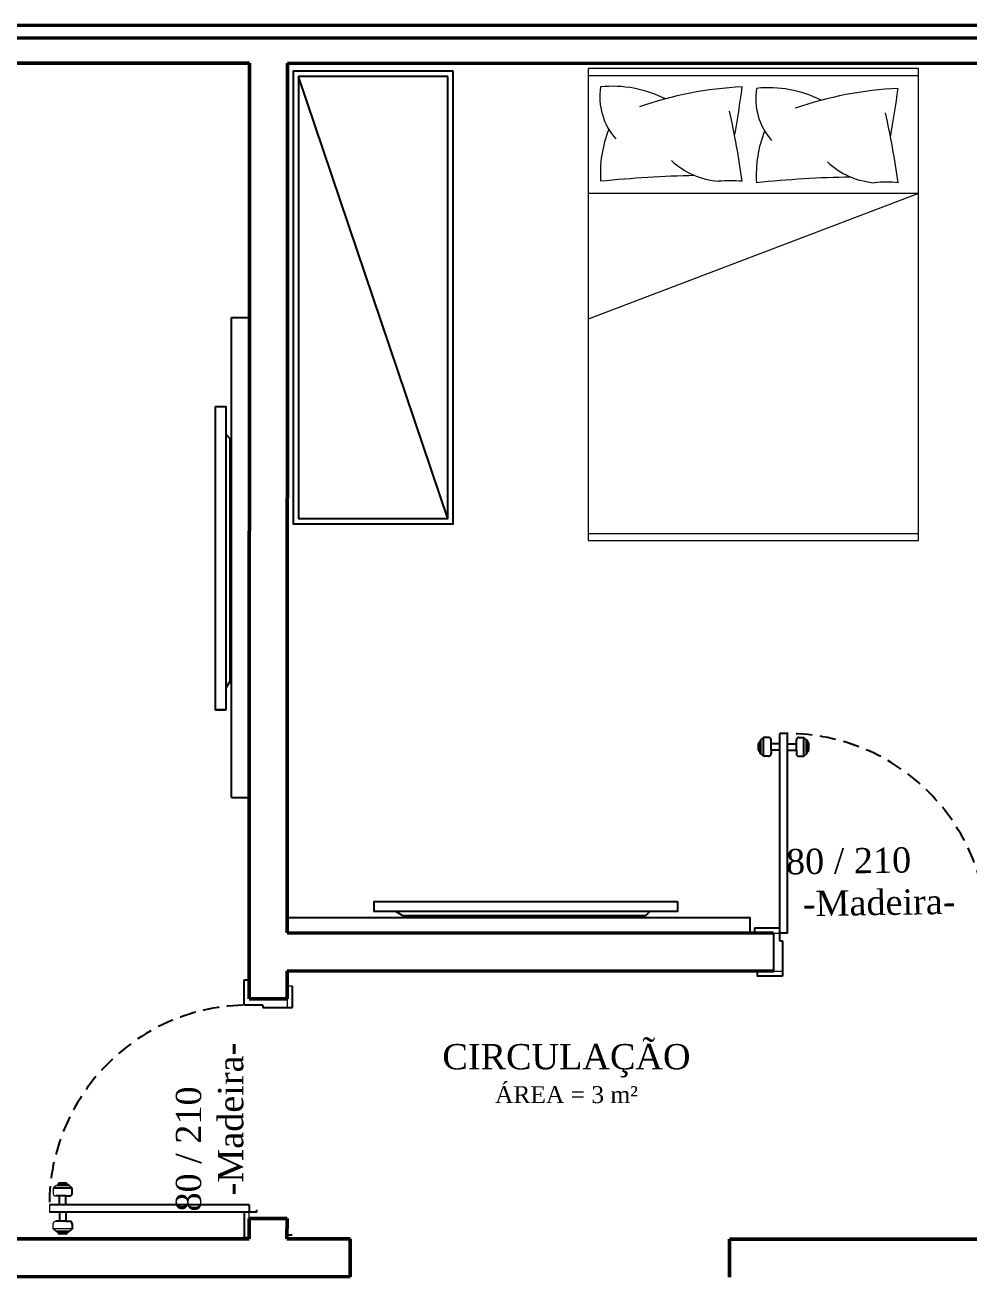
# Model space of a CAD drawing. Header units: centimetres. Extents: x -48696 to 156237, y -5617 to 29024.
# Drawn here: x 88149.1 to 88522.5, y 12809.2 to 13304.5 of the extents above; entities that cross this region are included whole.
import ezdxf

# ---------------------------------------------------------------- set-up
doc = ezdxf.new("R2010")
doc.units = ezdxf.units.CM
doc.linetypes.add('HIDDEN', pattern=[9.525, 6.35, -3.175])
doc.layers.add('A0 BV', color=7, linetype='Continuous', plot=False)
for name, color, linetype in [('ACESSORIOS', 2, 'Continuous'), ('Hachuria - Moveis', 1, 'Continuous'), ('Piso', 55, 'Continuous'), ('PN010', 1, 'Continuous'), ('PORTAS', 3, 'Continuous'), ('Portas-Cotas', 2, 'Continuous'), ('Portas-Projeção', 55, 'HIDDEN')]:
    doc.layers.add(name, color=color, linetype=linetype)
for name, color, linetype, lineweight in [('Moveis', 1, 'Continuous', 9), ('Parede Baixa', 5, 'Continuous', 50), ('Portas - Janelas', 2, 'Continuous', 20)]:
    doc.layers.add(name, color=color, linetype=linetype, lineweight=lineweight)
doc.styles.add('Valéria', font='romantic.ttf', dxfattribs={"height": 10})

# ---------------------------------------------------------------- blocks, each defined once
blk = doc.blocks.new('CAMA')
at = {"layer": 'Moveis'}
for p, q in [((-2487.43, 2453.89), (-2487.43, 2313.89)), ((-2287.43, 2453.89), (-2487.43, 2453.89)), ((-2484.43, 2453.89), (-2484.43, 2313.89)), ((-2340.43, 2313.89), (-2393.66, 2453.89)), ((-2340.43, 2313.89), (-2340.43, 2453.89)), ((-2290.43, 2313.89), (-2290.43, 2453.89)), ((-2287.43, 2313.89), (-2287.43, 2453.89)), ((-2487.43, 2313.89), (-2287.43, 2313.89))]:
    blk.add_line(p, q, dxfattribs=at)
for centre, radius, start, end in [((-2331.88, 2398.32), 50.46, 68.2853, 93.747), ((-2821.37, 2399.35), 488.68, 1.0964, 5.7926), ((-2299.39, 2421.99), 27.01, 81.0312, 131.4131), ((-2344.57, 2443.59), 49.65, 333.2123, 5.8776), ((-2450.92, 2381.08), 155.92, 2.7909, 19.1403), ((-2302.48, 2396.13), 32.8, 136.7518, 175.557), ((-2391.08, 2393.67), 56.12, 354.8889, 5.1111), ((-2381.31, 2729.56), 344, 277.7073, 282.7264), ((-2244.56, 2787.47), 402, 259.7822, 262.7656), ((-2332.49, 2332.23), 50.46, 68.2853, 93.747), ((-2821.98, 2333.27), 488.68, 1.0964, 5.7926), ((-2300, 2355.91), 27.01, 81.0312, 131.4131), ((-2345.18, 2377.5), 49.65, 333.2123, 5.8776), ((-2451.53, 2315), 155.92, 2.7909, 19.1403), ((-2303.09, 2330.05), 32.8, 136.7518, 175.557), ((-2391.69, 2327.59), 56.12, 354.8889, 5.1111), ((-2381.92, 2663.48), 344, 277.7073, 282.7264), ((-2245.17, 2721.39), 402, 259.7822, 262.7656)]:
    blk.add_arc(centre, radius, start, end, dxfattribs=at)

msp = doc.modelspace()

# ---------------------------------------------------------------- linework, layer by layer
for p, q in [((88224.42711, 13153.60665), (88228.45304, 13153.60665)), ((88224.42711, 13033.60665), (88228.45304, 13033.60665)), ((88407.25051, 12957.81698), (88407.25051, 12953.79104))]:
    msp.add_line(p, q)
at = {"color": 5}
msp.add_line((88445.22475, 12945.1833), (88445.216, 12930.18331), dxfattribs=at)
at = {"layer": 'A0 BV'}
msp.add_line((88237.76098, 12916.76114), (88237.76099, 12916.79966), dxfattribs=at)
at = {"layer": 'ACESSORIOS'}
for p, q in [((88230.78486, 12998.89694), (88230.78486, 13188.81945)), ((88230.78486, 13188.81945), (88237.84009, 13188.81945)), ((88230.78486, 12998.89694), (88238.2759, 12998.89694)), ((88252.8593, 12951.45922), (88435.9005, 12951.45922)), ((88435.9005, 12945.18754), (88435.9005, 12951.45922)), ((88235.70513, 12824.79808), (88237.70513, 12824.79808)), ((88254.70513, 12825.81312), (88252.70513, 12825.81312))]:
    msp.add_line(p, q, dxfattribs=at)
at = {"layer": 'ACESSORIOS', "color": 2, "linetype": 'Continuous'}
msp.add_line((88235.70513, 12834.79808), (88235.70513, 12824.79808), dxfattribs=at)
at = {"layer": 'Hachuria - Moveis'}
for points in [[(88318.37948, 13286.2396), (88255.17948, 13286.2396), (88255.17948, 13107.17294), (88318.37948, 13107.17294)], [(88316.27282, 13284.13294), (88257.28615, 13284.13294), (88257.28615, 13109.2796), (88316.27282, 13109.2796)]]:
    msp.add_lwpolyline(points, close=True, dxfattribs=at)
at = {"layer": 'Parede Baixa'}
for p, q in [((87949.35064, 13304.46555), (89172.09058, 13304.10999)), ((87949.35064, 13299.46555), (89172.09058, 13299.10999)), ((87949.35064, 13289.4674), (88237.86933, 13289.3835)), ((88237.76172, 12919.29296), (88237.86933, 13289.3835)), ((88252.76928, 12945.29555), (88252.86933, 13289.37914)), ((88252.86933, 13289.37914), (88541.42547, 13289.29523)), ((88252.76928, 12945.29555), (88445.22475, 12945.1833)), ((88252.76099, 12919.2886), (88252.76481, 12930.29555)), ((88252.76229, 12930.29556), (88445.216, 12930.18331)), ((88252.76099, 12919.2886), (88237.76172, 12919.29296)), ((88237.70513, 12832.29808), (88252.70513, 12832.29808)), ((88115.70832, 12824.36776), (88237.70046, 12824.29661)), ((88252.70046, 12824.28786), (88277.70832, 12824.27328)), ((88277.70832, 12824.27328), (88277.70832, 12809.27327)), ((88427.70832, 12824.18579), (88541.15416, 12824.11962)), ((88427.70832, 12824.18579), (88427.70832, 12809.18579)), ((88115.68038, 12809.36778), (88277.70832, 12809.27327))]:
    msp.add_line(p, q, dxfattribs=at)
for points in [[(88237.70513, 12832.29808), (88237.70046, 12824.29661)], [(88252.70513, 12832.29808), (88252.70046, 12824.28786)]]:
    msp.add_lwpolyline(points, dxfattribs=at)
at = {"layer": 'Piso'}
msp.add_line((88316.27282, 13109.2796), (88257.28615, 13284.13294), dxfattribs=at)
at = {"layer": 'PN010'}
for p, q in [((88228.45304, 13142.64843), (88230.11078, 13140.95277)), ((88230.11078, 13140.95277), (88230.11078, 13044.84456)), ((88230.11078, 13044.84456), (88228.45304, 13042.12918)), ((88298.48842, 12952.13331), (88295.77304, 12953.79104)), ((88394.59663, 12952.13331), (88298.48842, 12952.13331)), ((88396.29229, 12953.79104), (88394.59663, 12952.13331))]:
    msp.add_line(p, q, dxfattribs=at)
for points in [[(88224.42711, 13153.60665), (88228.45304, 13153.60665), (88228.45304, 13033.60665), (88224.42711, 13033.60665)], [(88407.25051, 12957.81698), (88407.25051, 12953.79104), (88287.25051, 12953.79104), (88287.25051, 12957.81698)]]:
    msp.add_lwpolyline(points, close=True, dxfattribs=at)
at = {"layer": 'PORTAS', "color": 2, "linetype": 'Continuous'}
for p, q in [((88439.21892, 13017.68331), (88439.21892, 13020.18331)), ((88440.07247, 13021.53686), (88439.71892, 13020.68331)), ((88439.71892, 13017.18331), (88439.71892, 13020.68331)), ((88441.21892, 13022.68331), (88440.07247, 13021.53686)), ((88440.21892, 13016.18331), (88440.21892, 13021.68331)), ((88441.21892, 13015.18331), (88441.21892, 13022.68331)), ((88443.21892, 13022.68331), (88441.21892, 13022.68331)), ((88444.21892, 13020.18331), (88444.21892, 13021.68331)), ((88447.71892, 13020.18331), (88444.21892, 13020.18331)), ((88444.21892, 13017.68331), (88444.21892, 13020.18331)), ((88447.71892, 12945.18331), (88447.71892, 13024.18331)), ((88450.71892, 13024.18331), (88447.71892, 13024.18331)), ((88450.71892, 12945.18331), (88450.71892, 13024.18331)), ((88450.71892, 13020.18331), (88454.21892, 13020.18331)), ((88454.21892, 13020.18331), (88454.21892, 13021.68331)), ((88454.21892, 13017.68331), (88454.21892, 13020.18331)), ((88455.21892, 13022.68331), (88457.21892, 13022.68331)), ((88457.21892, 13015.18331), (88457.21892, 13022.68331)), ((88457.21892, 13022.68331), (88458.36537, 13021.53686)), ((88458.21892, 13016.18331), (88458.21892, 13021.68331)), ((88458.36537, 13021.53686), (88458.71892, 13020.68331)), ((88458.71892, 13017.18331), (88458.71892, 13020.68331)), ((88459.21892, 13017.68331), (88459.21892, 13020.18331)), ((88440.07247, 13016.32975), (88439.71892, 13017.18331)), ((88441.21892, 13015.18331), (88440.07247, 13016.32975)), ((88441.15103, 13015.25119), (88441.21892, 13015.31908)), ((88443.21892, 13015.18331), (88441.21892, 13015.18331)), ((88444.21892, 13017.68331), (88444.21892, 13016.18331)), ((88447.71892, 13017.68331), (88444.21892, 13017.68331)), ((88450.71892, 13017.68331), (88454.21892, 13017.68331)), ((88454.21892, 13017.68331), (88454.21892, 13016.18331)), ((88455.21892, 13015.18331), (88457.21892, 13015.18331)), ((88457.21892, 13015.18331), (88458.36537, 13016.32975)), ((88457.28681, 13015.25119), (88457.21892, 13015.31908)), ((88458.36537, 13016.32975), (88458.71892, 13017.18331)), ((88437.71892, 12947.18331), (88437.71892, 12945.18331)), ((88447.71892, 12947.18331), (88437.71892, 12947.18331)), ((88447.71892, 12942.18331), (88447.71892, 12945.18331)), ((88450.71892, 12945.18331), (88447.71892, 12945.18331)), ((88447.71892, 12942.18331), (88448.71892, 12942.18331)), ((88448.71892, 12942.18331), (88448.71892, 12928.1833)), ((88235.76099, 12916.79966), (88235.76099, 12926.79966)), ((88235.76099, 12926.79966), (88237.76099, 12926.79966)), ((88438.71898, 12930.1833), (88438.71898, 12928.1833)), ((88448.71892, 12928.1833), (88438.71898, 12928.1833)), ((88254.82479, 12915.79808), (88254.82479, 12924.28785)), ((88243.17658, 12916.79966), (88235.76099, 12916.79966)), ((88243.17658, 12916.79966), (88243.17658, 12915.79808)), ((88243.17658, 12915.79808), (88254.82925, 12915.79808)), ((88167.70513, 12844.29808), (88160.20513, 12844.29808)), ((88165.70513, 12845.79808), (88162.20513, 12845.79808)), ((88165.20513, 12846.29808), (88162.70513, 12846.29808)), ((88166.55868, 12845.44453), (88165.70513, 12845.79808)), ((88167.70513, 12844.29808), (88166.55868, 12845.44453)), ((88167.63724, 12844.36597), (88167.56935, 12844.29808)), ((88167.70513, 12842.29808), (88167.70513, 12844.29808)), ((88237.70513, 12837.79808), (88158.70513, 12837.79808)), ((88162.70513, 12841.29808), (88161.20513, 12841.29808)), ((88162.70513, 12837.79808), (88162.70513, 12841.29808)), ((88165.20513, 12841.29808), (88162.70513, 12841.29808)), ((88165.20513, 12837.79808), (88165.20513, 12841.29808)), ((88165.20513, 12841.29808), (88166.70513, 12841.29808)), ((88237.70513, 12837.79808), (88237.70513, 12834.79808)), ((88237.70513, 12834.79808), (88158.70513, 12834.79808)), ((88162.70513, 12834.79808), (88162.70513, 12831.29808)), ((88165.20513, 12834.79808), (88165.20513, 12831.29808)), ((88240.70513, 12834.79808), (88235.70513, 12834.79808)), ((88240.70513, 12834.79808), (88240.70513, 12835.79808)), ((88162.70513, 12831.29808), (88161.20513, 12831.29808)), ((88165.70513, 12826.79808), (88162.20513, 12826.79808)), ((88165.20513, 12831.29808), (88162.70513, 12831.29808)), ((88165.20513, 12831.29808), (88166.70513, 12831.29808)), ((88166.55868, 12827.15164), (88165.70513, 12826.79808)), ((88167.70513, 12828.29808), (88166.55868, 12827.15164)), ((88167.63724, 12828.2302), (88167.56935, 12828.29808)), ((88167.70513, 12830.29808), (88167.70513, 12828.29808)), ((88165.20513, 12826.29808), (88162.70513, 12826.29808))]:
    msp.add_line(p, q, dxfattribs=at)
for centre, radius, start, end in [((88439.71892, 13020.18331), 0.5, 90, 180), ((88443.21892, 13021.68331), 1, 0, 90), ((88455.21892, 13021.68331), 1, 90, 180), ((88458.71892, 13020.18331), 0.5, 0, 90), ((88439.71892, 13017.68331), 0.5, 180, 270), ((88443.21892, 13016.18331), 1, 270, 0), ((88455.21892, 13016.18331), 1, 180, 270), ((88458.71892, 13017.68331), 0.5, 270, 0), ((88162.70513, 12845.79808), 0.5, 90, 180), ((88165.20513, 12845.79808), 0.5, 0, 90), ((88166.70513, 12842.29808), 1, 270, 0), ((88162.70513, 12826.79808), 0.5, 180, 270), ((88165.20513, 12826.79808), 0.5, 270, 0), ((88166.70513, 12830.29808), 1, 0, 90)]:
    msp.add_arc(centre, radius, start, end, dxfattribs=at)
at = {"layer": 'Portas - Janelas'}
for p, q in [((88445.21892, 12945.18331), (88447.71892, 12945.18331)), ((88445.21898, 12930.1833), (88448.71898, 12930.1833)), ((88254.82479, 12924.28785), (88252.75878, 12924.28785)), ((88252.82925, 12919.29808), (88252.82925, 12915.79808)), ((88161.20513, 12845.29808), (88160.20513, 12844.29808)), ((88160.20513, 12844.29808), (88160.20513, 12842.16849)), ((88161.35157, 12845.44453), (88161.20513, 12845.29808)), ((88158.70513, 12837.79808), (88158.70513, 12834.79808)), ((88237.70513, 12832.29808), (88237.70513, 12834.79808)), ((88160.20513, 12828.29808), (88160.20513, 12830.37815)), ((88161.20513, 12827.29808), (88160.20513, 12828.29808)), ((88161.35157, 12827.15164), (88161.20513, 12827.29808))]:
    msp.add_line(p, q, dxfattribs=at)
at = {"layer": 'Portas - Janelas', "color": 2, "linetype": 'Continuous'}
for p, q in [((88166.70513, 12845.29808), (88161.20513, 12845.29808)), ((88161.35157, 12845.44453), (88162.20513, 12845.79808)), ((88167.70513, 12828.29808), (88160.20513, 12828.29808)), ((88166.70513, 12827.29808), (88161.20513, 12827.29808)), ((88161.35157, 12827.15164), (88162.20513, 12826.79808))]:
    msp.add_line(p, q, dxfattribs=at)
at = {"layer": 'Portas - Janelas'}
for centre, radius, start, end in [((88161.12113, 12842.21123), 0.917, 182.6710001, 275.255826), ((88161.18943, 12830.31167), 0.98654, 89.0881521, 176.1360537)]:
    msp.add_arc(centre, radius, start, end, dxfattribs=at)
at = {"layer": 'Portas-Projeção'}
for centre, start, end in [((88450.71892, 12945.18331), 0, 90), ((88237.70513, 12837.79808), 91.7522156, 180)]:
    msp.add_arc(centre, 79, start, end, dxfattribs=at)

# ---------------------------------------------------------------- block references
at = {"layer": 'Moveis', "xscale": 0.9333333333333332, "yscale": 0.9333333333333332, "zscale": 0.9333333333333332, "rotation": 89.99999999999999}
msp.add_blockref('CAMA', (90662.19454, 15422.16344), dxfattribs=at)

# ---------------------------------------------------------------- texts
at = {"layer": 'Portas-Cotas', "char_height": 10, "attachment_point": 5, "style": 'Valéria'}
for insert, rotation in [((88486.8364, 12965.63261), 0.9062023), ((88222.14002, 12871.68756), 90)]:
    msp.add_mtext('\\pxi-2.3669;80 / 210\\P\\pi0;-Madeira-', dxfattribs=dict(at, insert=insert, rotation=rotation))
at = {"layer": 'Portas-Cotas', "insert": (88363.26696, 12901.3703), "char_height": 10, "attachment_point": 2, "style": 'Valéria'}
msp.add_mtext('CIRCULAÇÃO\\P{\\H0.6667x;ÁREA = 3 m²}', dxfattribs=at)

doc.saveas('drawing.dxf')
